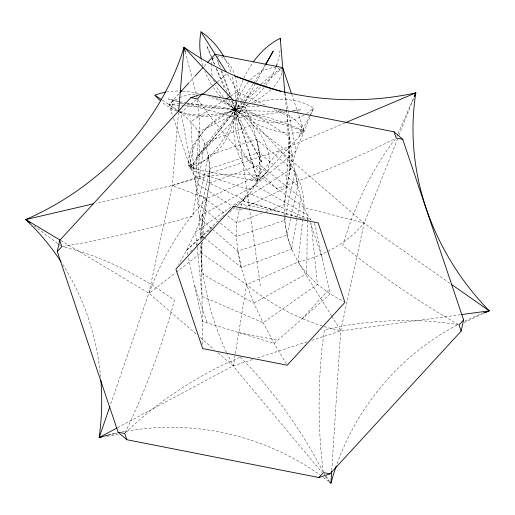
<?xml version="1.0" encoding="UTF-8"?>
<svg xmlns="http://www.w3.org/2000/svg" width="515" height="515" viewBox="0 0 515 515"><rect width="100%" height="100%" fill="white"/><g stroke="black" fill="none" stroke-linecap="round" stroke-linejoin="round"><path stroke-width="0.39" stroke-dasharray="2.58 1.93" d="M201.996 242.559L201.661 273.594L202.672 344.606M202.035 238.58L202.298 214.703L206.933 198.404L209.489 183.063L209.946 168.714L208.311 155.376L204.584 143.073L198.771 131.821L190.885 121.637L179.6 111.658M307.313 220.459L306.74 273.78L317.433 284.435L330.167 293.981L343.576 301.629M307.326 219.667L307.378 214.89L304.037 207.558A435.806 175.467 -4.9 0 0 285.252 156.83L279.658 150.515L258.453 175.75L255.15 185.349L249.917 193.653L236.746 205.936M200.464 240.511L200.193 234.338L209.489 183.063L209.94 168.521L208.311 155.376L256.695 139.288L294.876 171.791L297.786 185.992M286.379 363.867L274.199 343.441L263.088 322.731L253.882 303.129L201.661 273.594L201.005 252.865L201.326 243.325M201.462 239.353L202.298 214.703L255.15 185.349L307.378 214.89L310.841 219.899L312.039 220.793M331.744 470.356L340.705 330.926L364.131 223.227L397.516 139.05M286.54 110.229L289.527 136.662L286.192 187.544L284.389 204.461L284.608 216.403M178.499 112.746L172.3 185.452L148.874 293.151L110.159 405.62M226.51 352.427A435.806 343.795 -3.4 0 1 201.005 252.865L202.208 241.818M202.633 237.872L206.933 198.404L258.453 175.75L304.037 207.558L363.976 223.008L358.009 229.722A435.806 222.222 47.2 0 1 298.108 262.026L246.588 284.679L233.347 365.862L227.566 354.552M302.749 219.403L298.108 262.026L331.609 315.875M302.833 218.611L304.037 207.558L300.844 197.921L297.747 185.812L292.121 155.337L289.527 136.662L245.816 108.8L243.041 103.122M199.228 218.032L196.852 192.192L195.443 182.703L198.771 131.821L245.816 108.8C254.751 129.716 262.862 152.73 258.453 175.75A435.806 212.875 -56.9 0 0 183.289 182.091L172.184 185.696L206.933 198.404A435.806 297.039 67 0 0 154.082 280.25L149.028 293.37L175.016 273.117M236.746 100.225A71.991 51.539 -69.9 0 0 267.478 171.682L249.756 189.829L243.486 199.543L239.153 210.564L236.752 222.886L236.301 236.482L237.788 251.326L241.22 267.401L246.588 284.679L253.882 303.129L306.74 273.78L298.108 262.026L291.548 249.196L300.844 197.921L259.811 164.858L259.206 152.517L256.695 139.288M208.311 155.376L198.114 203.972L218.115 220.999M204.545 237.84L241.22 267.401L291.548 249.196L287.022 235.104L284.679 220.388L294.876 171.791M171.032 110.783L173.458 99.633M203.921 237.344L200.193 234.338L199.215 217.813L209.94 168.521L259.206 152.517L297.747 185.812L290.763 217.89M253.547 103.103A71.991 43.402 -21.4 0 1 313.5 108.253L296.067 150.876L290.087 169.673L286.192 187.544L245.565 207.429M302.028 124.945L299.601 136.102L309.94 115.392M290.595 218.675L287.022 235.104L237.756 251.108L199.215 217.813M202.298 214.703L195.571 231.943L186.784 250.09L178.647 264.362M398.99 135.323L414.06 97.329M396.775 136.578L397.728 134.396M398.044 133.668L413.925 97.232M310.294 114.678L313.5 108.253A71.991 62.225 51.2 0 1 306.689 113.487M245.031 102.408L236.533 117.864L195.99 157.571L202.356 150.818A113.899 19.119 -55.8 0 0 241.593 100.901M245.417 101.706L265.502 65.173M242.552 103.258L235.361 109.644L190.35 168.135L257.944 181.441L304.127 131.177L291.902 94.876M178.84 93.775L168.939 104.558L172.551 115.296M190.144 81.473L194.451 76.787M204.133 66.242L206.824 63.313M190.499 251.777L192.655 249.427M196.427 245.32L199.125 242.385M202.897 238.278L203.979 237.1M208.833 231.821L210.989 229.471M302.183 318.708L329.149 289.359M187.801 254.713L186.784 250.09L221.939 217.24M222.525 216.693L224.282 215.051M244.953 101.127L261.137 86.758M264.131 84.099L282.111 68.135M186.784 250.09L214.169 225.885M229.619 212.238L236.153 206.457M196.17 99.73L180.932 112.547L192.185 170.665L193.885 175.525L195.443 182.703L231.75 205.852M217.497 81.795L227.25 73.594L237.486 91.773L241.651 100.283M176.285 272.126L201.005 252.865L200.599 243.601M230.926 207.03L195.571 231.943L202.163 296.479L263.088 322.731L317.433 284.435L311.169 223.085M233.546 205.182L249.917 193.653L310.841 219.899M224.656 99.994L190.885 121.637L193.885 175.525L243.486 199.543L290.087 169.673L289.527 136.662M230.733 96.099L237.486 91.773L266.242 105.691M234.956 205.479L242.745 200.631L308.916 220.195M117.587 427.682L233.076 365.882L252.923 359.438M241.999 209.174L239.153 210.564L232.426 206.283M464.099 322.538L482.066 314.176M239.565 357.416L223.098 364.807A279.079 176.162 -20 0 0 125.274 432.928M344.928 122.931L279.928 150.496L172.3 185.452L96.286 203.148M262.058 213.094L236.752 222.886L225.351 214.118M265.785 211.659L284.389 204.461L292.121 155.337L252.221 124.643L204.584 143.073L196.852 192.192L224.72 213.628M209.489 183.063L259.811 164.858M284.621 217.201L284.679 220.388L236.301 236.482L218.721 221.514M212.077 58.729L219.512 56.315M251.326 180.141L262.47 176.516L267.478 171.682A71.991 45.944 26.1 0 0 209.451 96.614M257.5 357.951L307.88 341.587M311.697 340.344L340.705 330.926L460.655 314.704M106.908 436.308L118.521 434.46M286.765 111.594L236.533 117.864L185.014 103.586M293.943 110.693L301.12 109.798L290.801 110.622M184.145 105.723L168.939 104.558A61.234 49.189 55.7 0 1 178.164 98.346M184.943 105.781L235.361 109.644L304.127 131.177A61.234 52.749 -22.2 0 0 278.319 110.068M239.121 203.831L278.589 211.607M238.355 332.465L277.823 340.241M178.892 101.449L168.096 98.893L178.093 101.661M178.859 101.88L184.241 103.367M242.745 200.631L302.183 218.83M274.147 109.521L287.087 115.785L290.087 169.673M60.828 240.531L148.874 293.151L196.73 334.486M162.289 100.129L178.937 111.214M201.005 252.865L246.588 284.679A435.806 306.386 -75.5 0 0 328.802 327.875L340.821 330.681L332.027 316.551M449.737 283.173L364.131 223.227L279.928 150.496L234.731 101.796M33.971 225.737L57.989 243.795M58.62 244.265L60.519 245.694M277.836 67.8L281.905 71.315M188.252 161.903L196.975 169.435L188.213 165.186A71.991 56.631 77.2 0 0 232.162 76.323M200.361 337.628L214.292 349.666M217.929 352.801L233.076 365.882L321.65 472.062M240.28 357.095L253.322 370.761A279.079 155.176 48.2 0 1 323.008 471.901M325.255 476.388L328.86 480.707M324.244 473.839L325.583 475.706M326.027 476.33L329.137 480.688M211.382 56.669L206.715 45.668L211.279 56.714M211.581 57.455L214.626 64.819M216.145 68.508L224.669 89.134M226.793 94.29L227.707 96.498M229.227 100.187L236.533 117.864L262.502 163.023L258.311 155.401A113.899 8.086 65.6 0 1 231.261 100.946M217.034 59.528L220.04 67.755M221.135 70.748L230.166 95.43M232.349 101.416L235.361 109.644L257.944 181.441A61.234 49.189 55.7 0 0 214.04 97.155M310.307 222.673L322.3 258.279M173.568 118.302L190.35 168.135A61.234 52.749 -22.2 0 1 260.783 106.36M194.644 285.793L207.146 322.911M291.548 249.196L287.067 235.31L284.679 220.388M185.284 51.854L196.292 94.29M196.492 95.063L197.097 97.38M314.607 223.356L330.167 293.981L274.199 343.441L202.511 321.495L188.484 257.822M237.756 251.108L241.22 267.401M284.814 92.758L288.162 110.036M288.316 110.822L296.067 150.876L249.756 189.829L192.185 170.665L188.213 165.186A71.991 43.402 -21.4 0 1 249.704 104.21M235.361 109.644L260.429 285.761M284.892 93.55L286.462 109.431M179.439 103.811A87.505 20.194 12.3 0 0 168.939 104.558A61.234 32.059 -16.5 0 0 178.995 111.118M180.173 103.798A87.505 20.194 12.3 0 1 183.173 103.772M187.08 103.83A87.505 20.194 12.3 0 1 304.127 131.177A61.234 35.619 33 0 1 225.918 100.264M223.375 97.187A61.234 35.619 33 0 1 215.727 85.2M214.414 82.31A61.234 35.619 33 0 1 213.571 80.173M212.18 75.621A61.234 35.619 33 0 1 211.234 65.553M211.305 64.761A61.234 35.619 33 0 1 212.701 58.839M218.077 61.452A87.505 3.798 72 0 1 220.433 67.523M221.765 71.057A87.505 3.798 72 0 1 231.299 97.715M232.555 101.371A87.505 3.798 72 0 1 257.944 181.441A61.234 45.964 86.6 0 1 237.943 100.605M238.213 99.878A61.234 45.964 86.6 0 1 248.294 82.239M250.393 79.896A61.234 45.964 86.6 0 1 275.493 67.381M179.51 97.721A61.234 49.189 55.7 0 1 197.419 94.168M242.674 101.873A87.505 16.396 -49.2 0 0 190.35 168.135A61.234 38.844 -66.5 0 0 236.855 100.386M243.196 101.333A87.505 16.396 -49.2 0 1 258.633 86.301M261.382 83.823A87.505 16.396 -49.2 0 1 281.531 68.302M221.025 56.753A61.234 38.844 -66.5 0 1 234.64 74.926M234.879 75.66A61.234 38.844 -66.5 0 1 236.926 99.627M281.898 72.988A61.234 32.059 -16.5 0 1 273.214 87.28M271.019 89.507A61.234 32.059 -16.5 0 1 251.655 102.91M248.121 104.635A61.234 32.059 -16.5 0 1 179.696 111.401M280.063 50.193A71.991 64.768 -32.9 0 1 277.373 63.017M275.847 67.388A71.991 64.768 -32.9 0 1 265.888 85.233M263.905 87.756A71.991 64.768 -32.9 0 1 248.648 101.989M246.119 103.715A71.991 64.768 -32.9 0 1 177.559 111.452M176.838 111.15A71.991 64.768 -32.9 0 1 161.568 101.751M224.109 57.165A71.991 56.631 77.2 0 1 230.945 72.461M236.906 99.44A71.991 51.539 -69.9 0 1 242.964 80.25M243.943 78.042A71.991 51.539 -69.9 0 1 253.103 62.206M166.448 91.979A71.991 45.944 26.1 0 1 179.523 91.026M182.574 91.129A71.991 45.944 26.1 0 1 198.893 93.53M304.011 115.115A71.991 62.225 51.2 0 1 223.619 99.936M220.459 96.601A71.991 62.225 51.2 0 1 212.032 85.464M211.607 84.782A71.991 62.225 51.2 0 1 204.841 71.147M203.032 65.881A71.991 62.225 51.2 0 1 201.623 60.564M226.948 91.644A113.899 8.086 65.6 0 1 216.474 68.36M214.858 64.678A113.899 8.086 65.6 0 1 212.315 58.839M283.302 110.963A113.899 27.205 5.5 0 1 187.466 103.193M186.668 103.045A113.899 27.205 5.5 0 1 180.424 101.777M264.929 65.257A113.899 19.119 -55.8 0 1 254.565 81.711M252.878 84.286A113.899 19.119 -55.8 0 1 242.037 100.27M458.305 324.746A279.079 176.162 -20 0 0 342.649 325.976L324.418 329.767L321.997 348.455A279.079 136.179 -85.3 0 0 323.253 471.824M458.402 324.495A279.079 75.209 37.8 0 1 357.597 257.262L342.733 245.578L348.024 228.827A279.079 136.179 -85.3 0 1 395.172 139.243M197.927 99.549A279.079 75.209 37.8 0 0 264.073 176.465L276.909 188.722L294.297 182.419A279.079 54.23 -17.5 0 0 395.469 138.381M62.527 246.518A279.079 54.23 -17.5 0 0 174.746 221.25L192.777 216.049L195.397 198.777A279.079 94.213 -72.8 0 0 197.586 99.659M125.055 432.774A279.079 94.213 -72.8 0 0 169.371 318.399L174.463 300.239L159.798 289.971A279.079 155.176 48.2 0 0 62.534 246.814M115.128 433.443A258.382 256.85 60.8 0 1 117.433 432.941M122.042 432.001A258.382 256.85 60.8 0 1 320.201 475.126M323.394 477.437A258.382 256.85 60.8 0 1 328.435 481.235M337.093 463.712A258.382 253.489 78.2 0 1 458.047 324.521M464.974 321.032A258.382 253.489 78.2 0 1 482.001 313.564M62.824 264.588A258.382 242.359 -66.3 0 1 100.599 376.742"/><path stroke-width="0.77" d="M329.059 481.718A258.382 256.85 60.8 0 1 330.92 483.179L331.692 471.154M178.634 111.143L184.08 47.226A258.382 221.141 3.2 0 0 415.83 92.861A258.382 235.638 37.8 0 0 489.25 310.835L484.937 312.843M57.262 251.565L59.689 240.415L190.872 97.618L202.022 94L394.039 131.808L402.762 139.34L463.59 319.95L461.163 331.1L329.98 473.897L318.83 477.521L126.812 439.707L118.09 432.175L57.262 251.565L61.781 246.64L59.689 240.415M101.494 437.171L99.17 437.544L109.895 406.38M414.356 96.582L415.83 92.861L345.668 122.615M414.247 96.505L415.83 92.861M265.888 64.472L273.227 51.12L267.337 61.259A113.899 19.119 -55.8 0 1 265.334 64.587M179.922 92.603L189.069 82.645M194.985 76.201L203.058 67.413M207.365 62.727L215.116 54.287L282.709 67.6L291.645 94.123M202.022 94L197.496 98.919L190.872 97.618M318.83 477.521L323.356 472.596L329.98 473.897M463.59 319.95L459.071 324.875L461.163 331.1M202.266 94.606L216.886 82.303M226.008 99.131L230.057 96.53M100.927 380.611A258.382 242.359 -66.3 0 1 99.17 437.544L116.879 428.062M61.124 261.948A258.382 242.359 -66.3 0 0 25.75 219.564L93.151 203.876M461.446 314.594L489.25 310.835L451.713 284.557M402.762 139.34L396.138 138.039L394.039 131.808M118.09 432.175L124.714 433.482L126.812 439.707M234.821 76.111L281.029 91.496M233.643 100.618L184.08 47.226A258.382 224.501 -31.1 0 1 25.75 219.564L60.139 240.119M165.637 92.127A71.991 45.944 26.1 0 0 154.976 95.256L161.62 99.685M25.75 219.564L30.173 222.892M201.294 59.038A71.991 62.225 51.2 0 1 200.998 31.821L225.995 71.598M184.08 47.226L185.284 51.854M253.56 61.575A71.991 51.539 -69.9 0 1 280.263 38.322L284.814 92.758M280.263 38.322A71.991 64.768 -32.9 0 1 280.398 40.666M277.141 63.751A71.991 64.768 -32.9 0 1 276.117 66.667M160.397 100.734A71.991 64.768 -32.9 0 1 154.976 95.256M180.276 91.039A71.991 45.944 26.1 0 1 181.801 91.097M200.998 31.821A71.991 56.631 77.2 0 1 223.716 56.483M330.92 483.179A258.382 253.489 78.2 0 1 336.301 465.933M482.722 313.281A258.382 253.489 78.2 0 1 489.25 310.835M99.17 437.544A258.382 256.85 60.8 0 1 110.545 434.506M112.07 434.145A258.382 256.85 60.8 0 1 114.362 433.611M233.655 206.29L175.93 269.12L202.698 348.591L287.196 365.232L344.921 302.395L318.154 222.924L233.655 206.29"/></g></svg>
